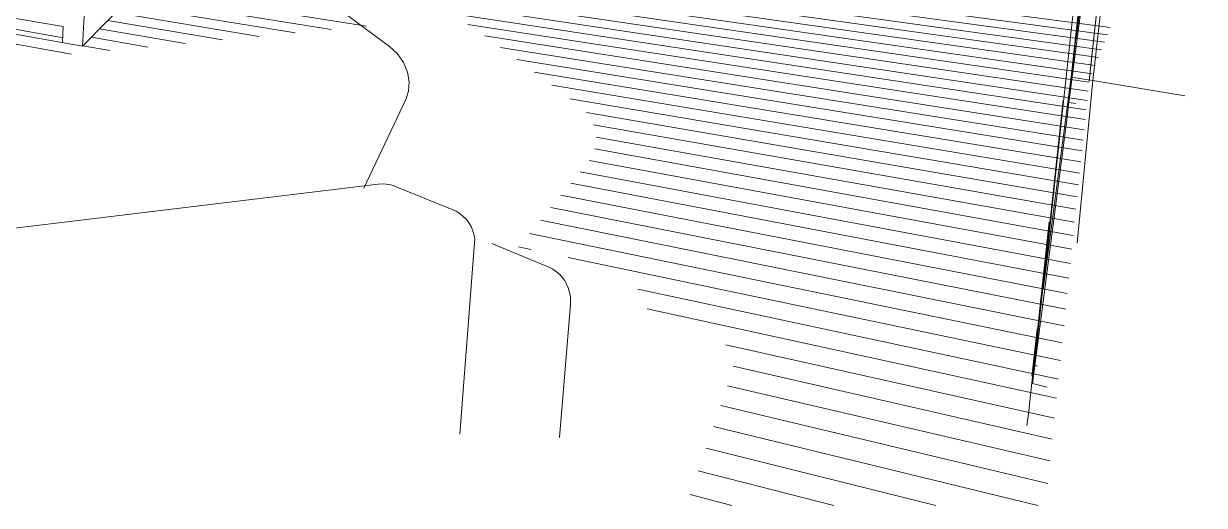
# Model space of a CAD drawing. Header units: inches. Extents: x 490.8 to 498.2, y -67.1 to -6.9.
# Drawn here: x 497.37 to 498.089, y -67.112 to -66.818 of the extents above; entities that cross this region are included whole.
import ezdxf

# ---------------------------------------------------------------- set-up
doc = ezdxf.new("R2010")
doc.units = ezdxf.units.IN
doc.header["$MEASUREMENT"] = 0
for name, color, linetype, lineweight in [('A-FLOR', 192, 'Continuous', 13), ('A-FLOR-PATT', 8, 'Continuous', 13), ('A-GLAZ', 151, 'Continuous', 13), ('A-PART', 2, 'Continuous', 9), ('A-WALL', 113, 'Continuous', 13), ('A-WALL-PATT', 111, 'Continuous', 13), ('I-FURN', 30, 'Continuous', 9), ('L-SITE-WALL', 31, 'Continuous', 13)]:
    doc.layers.add(name, color=color, linetype=linetype, lineweight=lineweight)

# ---------------------------------------------------------------- blocks, each defined once
blk = doc.blocks.new('FP_67-Living Room')
at = {"layer": 'A-FLOR-PATT', "lineweight": 9}
for p, q in [((-169.96466, -66.74863), (-169.42075, -66.82082)), ((-169.97115, -66.75524), (-169.42426, -66.82971)), ((-169.96786, -66.7519), (-169.42249, -66.82521)), ((-169.97794, -66.76216), (-169.42795, -66.83904)), ((-169.9745, -66.75866), (-169.42608, -66.83432)), ((-169.98506, -66.76942), (-169.43183, -66.84887)), ((-169.98146, -66.76575), (-169.42987, -66.84389)), ((-169.99252, -66.77703), (-169.43422, -66.85946)), ((-169.98874, -66.77318), (-169.43366, -66.854)), ((-170.00037, -66.78502), (-169.4354, -66.87085)), ((-169.9964, -66.78098), (-169.4348, -66.86508)), ((-170.0129, -66.7978), (-169.8736, -66.81992)), ((-170.02182, -66.80689), (-169.91699, -66.82405)), ((-170.0173, -66.80228), (-169.89517, -66.82198)), ((-170.02646, -66.81162), (-169.93906, -66.82616)), ((-170.03613, -66.82147), (-169.98398, -66.83043)), ((-170.03123, -66.81648), (-169.96139, -66.82828)), ((-169.81194, -66.81885), (-169.43601, -66.87679)), ((-170.04117, -66.82661), (-170.00683, -66.83261)), ((-169.80156, -66.82582), (-169.43664, -66.88291)), ((-170.09394, -66.82971), (-170.05335, -66.83704)), ((-170.04636, -66.8319), (-170.02995, -66.83481)), ((-169.79197, -66.83288), (-169.43729, -66.88921)), ((-169.78201, -66.84022), (-169.43796, -66.8957)), ((-169.77164, -66.84786), (-169.43865, -66.90238)), ((-169.76085, -66.8558), (-169.43936, -66.90928)), ((-169.74961, -66.86408), (-169.44009, -66.91639)), ((-169.73971, -66.8724), (-169.44085, -66.92374)), ((-169.73543, -66.88001), (-169.44163, -66.93132)), ((-169.73386, -66.8874), (-169.44244, -66.93915)), ((-169.73457, -66.89463), (-169.44327, -66.94725)), ((-169.74345, -66.90847), (-169.44503, -66.9643)), ((-169.73796, -66.90162), (-169.44413, -66.95563)), ((-169.74924, -66.91551), (-169.44595, -66.97328)), ((-169.75522, -66.92277), (-169.44691, -66.98258)), ((-169.76139, -66.93027), (-169.4479, -66.99223)), ((-169.76776, -66.93801), (-169.44893, -67.00223)), ((-169.77435, -66.94601), (-169.45001, -67.01263)), ((-169.78116, -66.95429), (-169.77348, -66.9559)), ((-169.75077, -66.96066), (-169.45112, -67.02342)), ((-169.70833, -66.97992), (-169.45227, -67.03465)), ((-169.70284, -66.99193), (-169.45348, -67.04633)), ((-169.65477, -67.01393), (-169.45473, -67.0585)), ((-169.65047, -67.02693), (-169.45604, -67.07118)), ((-169.65379, -67.03872), (-169.4574, -67.08441)), ((-169.65797, -67.05085), (-169.45883, -67.09823)), ((-169.66233, -67.06349), (-169.46492, -67.11155)), ((-169.66688, -67.07669), (-169.52699, -67.11155)), ((-169.67163, -67.09047), (-169.58907, -67.11155)), ((-169.6766, -67.10489), (-169.65114, -67.11155))]:
    blk.add_line(p, q, dxfattribs=at)
blk = doc.blocks.new('FP_76-Living Room')
at = {"layer": 'A-WALL-PATT', "lineweight": 9}
for p, q in [((-170.08459, -66.67784), (-170.08298, -66.67801)), ((-170.08533, -66.69232), (-170.08372, -66.6925)), ((-170.08606, -66.70676), (-170.08446, -66.70696)), ((-170.0868, -66.72117), (-170.0852, -66.72138)), ((-170.08753, -66.73554), (-170.08593, -66.73576)), ((-170.52514, -66.74466), (-170.05826, -66.82694)), ((-170.08826, -66.74988), (-170.08667, -66.7501)), ((-170.08899, -66.76418), (-170.0874, -66.76441))]:
    blk.add_line(p, q, dxfattribs=at)

msp = doc.modelspace()

# ---------------------------------------------------------------- linework, layer by layer
at = {"layer": 'A-FLOR'}
for p, q in [((497.54472, -66.6906), (497.40586, -66.83212)), ((497.40586, -66.83212), (497.3333, -66.81923))]:
    msp.add_line(p, q, dxfattribs=at)
at = {"layer": 'A-GLAZ', "lineweight": 9}
for p, q in [((498.08899, -66.1097), (498.01081, -66.82841)), ((498.00654, -66.8663), (498.0853, -66.14206)), ((498.08074, -66.18211), (498.00536, -66.87536)), ((498.00785, -66.85088), (498.07679, -66.21687)), ((498.02114, -66.85308), (498.07784, -66.33729)), ((498.07784, -66.33729), (498.02114, -66.85308)), ((498.01081, -66.82841), (498.02004, -66.75842)), ((498.01792, -66.77874), (498.00654, -66.8663)), ((498.00972, -66.80584), (497.99081, -66.98021)), ((497.99081, -66.98021), (498.00785, -66.85088)), ((498.02114, -66.85308), (498.00785, -66.85088)), ((498.01153, -66.9519), (498.02114, -66.85308)), ((498.02114, -66.85308), (498.01153, -66.9519)), ((498.07707, -66.86233), (498.02114, -66.85308)), ((497.9843, -67.03736), (498.003, -66.86493)), ((498.01071, -66.86702), (498.00654, -66.8663)), ((498.00536, -66.87536), (497.9843, -67.03736)), ((497.99456, -66.939), (497.9819, -67.05583)), ((497.98476, -67.02612), (497.98715, -67.00414)), ((497.98387, -67.03288), (497.98476, -67.02612)), ((497.98743, -67.02676), (497.98476, -67.02612)), ((497.99321, -67.03956), (497.9843, -67.03736)), ((497.9819, -67.05583), (497.98097, -67.06298))]:
    msp.add_line(p, q, dxfattribs=at)
at = {"layer": 'A-PART'}
for p, q in [((498.04006, -66.66001), (498.02032, -66.83987)), ((498.02032, -66.83987), (498.01885, -66.85333))]:
    msp.add_line(p, q, dxfattribs=at)
at = {"layer": 'A-WALL'}
for p, q in [((497.41641, -66.64035), (497.40586, -66.83212)), ((496.92574, -66.73917), (497.39412, -66.8202)), ((497.3936, -66.82995), (497.39412, -66.8202))]:
    msp.add_line(p, q, dxfattribs=at)
at = {"layer": 'I-FURN'}
for p, q in [((497.53828, -66.79173), (497.59275, -66.83234)), ((497.60273, -66.86445), (497.57723, -66.91857)), ((497.21617, -66.96076), (497.5859, -66.91606)), ((497.59594, -66.91719), (497.63098, -66.93142)), ((497.64462, -66.95184), (497.63565, -67.06816)), ((497.6551, -66.95223), (497.68978, -66.96663)), ((497.70296, -66.98924), (497.69627, -67.07031))]:
    msp.add_line(p, q, dxfattribs=at)
for points in [[(497.60274, -66.86445, 0), (497.60443, -66.85945, 0), (497.60479, -66.85381, 0), (497.60373, -66.84786, 0), (497.60127, -66.84204, 0), (497.59759, -66.8368, 0), (497.59275, -66.83235, 0)], [(497.59596, -66.9172, 0), (497.59363, -66.91642, 0), (497.58927, -66.91584, 0), (497.58613, -66.91616, 0)], [(497.631, -66.93142, 0), (497.63336, -66.93255, 0), (497.63561, -66.93398, 0), (497.63772, -66.9357, 0), (497.63963, -66.93767, 0), (497.6413, -66.93986, 0), (497.64267, -66.94222, 0), (497.64436, -66.94708, 0), (497.64468, -66.9495, 0), (497.64462, -66.95185, 0)], [(497.6899, -66.96668, 0), (497.69223, -66.96782, 0), (497.69636, -66.97088, 0), (497.6996, -66.97479, 0), (497.70187, -66.97954, 0), (497.70296, -66.98467, 0), (497.70297, -66.98924, 0)]]:
    msp.add_polyline3d(points, dxfattribs=at)
at = {"layer": 'L-SITE-WALL'}
msp.add_line((498.04006, -66.66001), (498.01885, -66.85333), dxfattribs=at)

# ---------------------------------------------------------------- block references
at = {"layer": 'A-FLOR', "lineweight": 9}
msp.add_blockref('FP_67-Living Room', (667.45244, 0), dxfattribs=at)
at = {"layer": 'A-WALL', "lineweight": 9}
msp.add_blockref('FP_76-Living Room', (667.45244, 0), dxfattribs=at)

doc.saveas('drawing.dxf')
